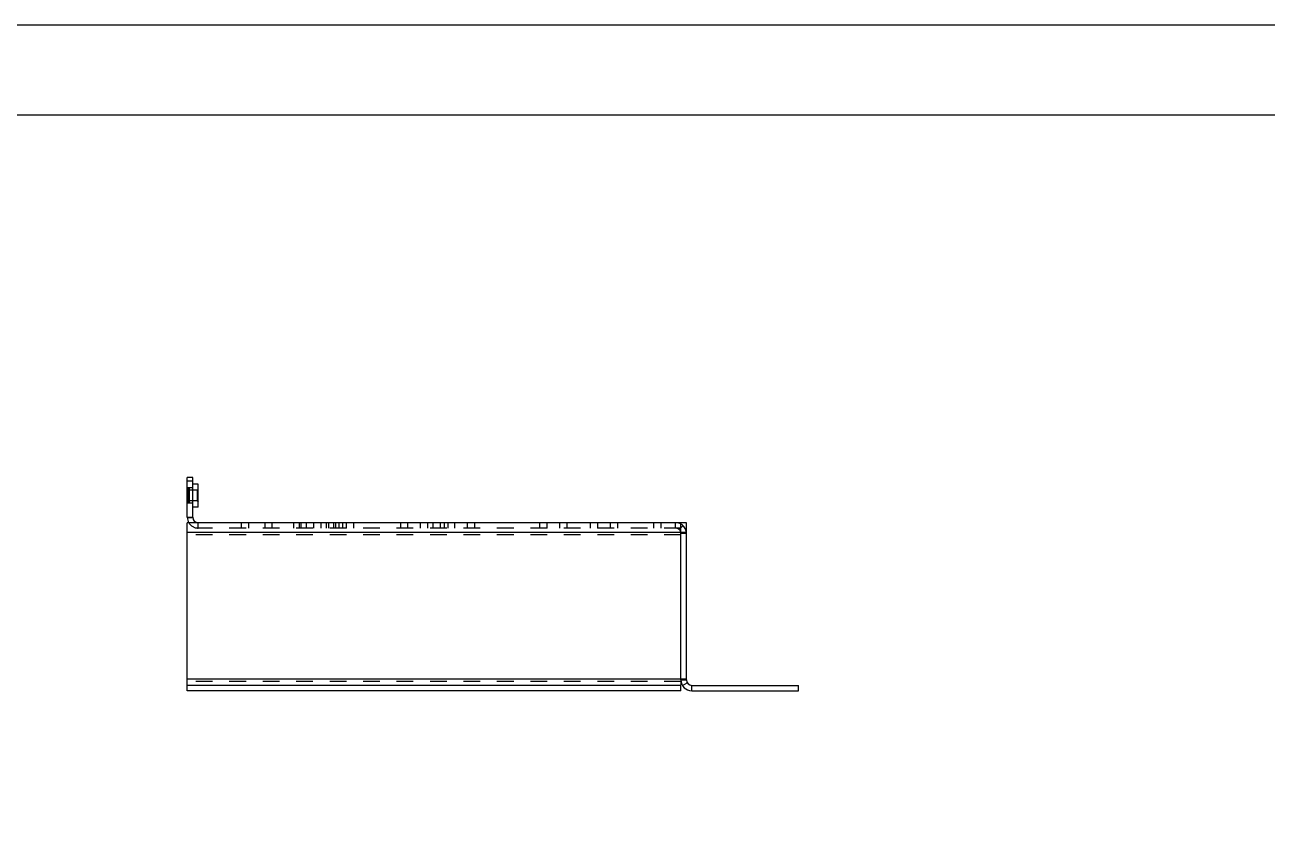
# Model space of a CAD drawing. Header units: millimetres. Extents: x -177 to 18421, y -5017 to 3255.
# Drawn here: x 9625.2 to 9968.7, y -3975.3 to -3753.2 of the extents above; entities that cross this region are included whole.
import ezdxf

# ---------------------------------------------------------------- set-up
doc = ezdxf.new("R2010")
doc.units = ezdxf.units.MM
doc.header["$LTSCALE"] = 46.255
doc.linetypes.add('HIDDEN', pattern=[0.2, 0.1, -0.1])
doc.layers.get('0').update_dxf_attribs({"linetype": 'CONTINUOUS'})
doc.layers.add('02___PRT_ALL_AXES', color=7, linetype='CONTINUOUS')
doc.layers.add('DEFAULT_2', color=8, linetype='HIDDEN')

msp = doc.modelspace()

# ---------------------------------------------------------------- linework, layer by layer
at = {"color": 7, "linetype": 'Continuous'}
for p, q in [((9342.826, -3753.222), (10531.826, -3753.222)), ((9671.593, -3878.367), (9670.093, -3878.367)), ((9671.593, -3879.367), (9670.093, -3879.367)), ((9671.593, -3889.367), (9671.593, -3878.367)), ((9670.093, -3889.367), (9671.593, -3889.367)), ((9808.093, -3890.867), (9670.093, -3890.867)), ((9670.093, -3937.367), (9670.093, -3890.867)), ((9670.098, -3889.54), (9671.596, -3889.453)), ((9808.093, -3934.367), (9808.093, -3890.867)), ((9670.093, -3893.467), (9808.093, -3893.467)), ((9670.093, -3934.017), (9808.093, -3934.017)), ((9806.593, -3935.867), (9670.093, -3935.867)), ((9806.593, -3934.367), (9808.093, -3934.367)), ((9806.593, -3934.367), (9806.593, -3935.741)), ((9806.593, -3937.367), (9806.593, -3935.867)), ((9806.995, -3935.867), (9808.294, -3935.117)), ((9809.593, -3935.867), (9839.093, -3935.867)), ((9809.593, -3937.367), (9809.593, -3935.867)), ((9839.093, -3937.367), (9839.093, -3935.867))]:
    msp.add_line(p, q, dxfattribs=at)
at = {"color": 3, "linetype": 'Continuous'}
for p, q in [((9670.093, -3889.367), (9670.093, -3878.367)), ((9806.593, -3934.367), (9806.593, -3890.867)), ((9806.593, -3937.367), (9670.093, -3937.367)), ((9809.593, -3937.367), (9839.093, -3937.367))]:
    msp.add_line(p, q, dxfattribs=at)
at = {"color": 7, "linetype": 'Continuous'}
msp.add_lwpolyline([(9367.826, -4569.222), (10506.826, -4569.222), (10506.826, -3778.222), (9367.826, -3778.222)], close=True, dxfattribs=at)
at = {"color": 3, "linetype": 'Continuous'}
for centre, end in [((9673.093, -3889.367), 210.24542), ((9809.593, -3934.367), 270)]:
    msp.add_arc(centre, 3, 180, end, dxfattribs=at)
at = {"color": 7, "linetype": 'Continuous'}
for centre in [(9673.093, -3889.367), (9809.593, -3934.367)]:
    msp.add_arc(centre, 1.5, 180, 270, dxfattribs=at)
at = {"layer": '02___PRT_ALL_AXES', "color": 8, "linetype": 'HIDDEN'}
for p, q in [((9671.593, -3881.267), (9670.093, -3881.267)), ((9670.093, -3881.267), (9670.093, -3885.467)), ((9670.353, -3881.257), (9670.223, -3881.257)), ((9670.223, -3885.477), (9670.223, -3881.257)), ((9670.353, -3881.257), (9670.743, -3881.457)), ((9670.353, -3885.477), (9670.353, -3881.257)), ((9671.593, -3881.257), (9670.743, -3881.257)), ((9670.743, -3885.477), (9670.743, -3881.257)), ((9671.593, -3886.542), (9671.593, -3880.192)), ((9672.793, -3881.867), (9670.223, -3881.867)), ((9671.593, -3885.467), (9670.093, -3885.467)), ((9672.793, -3884.867), (9670.223, -3884.867)), ((9670.353, -3885.477), (9670.223, -3885.477)), ((9670.743, -3885.277), (9670.353, -3885.477)), ((9671.593, -3885.477), (9670.743, -3885.477))]:
    msp.add_line(p, q, dxfattribs=at)
at = {"layer": '02___PRT_ALL_AXES', "color": 7, "linetype": 'Continuous'}
for p, q in [((9673.093, -3880.192), (9671.593, -3880.192)), ((9673.093, -3886.542), (9673.093, -3880.192)), ((9673.093, -3886.542), (9671.593, -3886.542))]:
    msp.add_line(p, q, dxfattribs=at)
at = {"layer": 'DEFAULT_2', "color": 8, "linetype": 'HIDDEN'}
for p, q in [((9672.793, -3881.867), (9670.223, -3881.867)), ((9672.793, -3881.867), (9673.093, -3881.567)), ((9672.793, -3881.867), (9672.793, -3884.867)), ((9673.093, -3884.034), (9673.043, -3884.034)), ((9673.043, -3884.034), (9673.043, -3886.53)), ((9673.093, -3884.049), (9673.043, -3884.049)), ((9673.093, -3884.054), (9673.043, -3884.054)), ((9673.093, -3884.07), (9673.043, -3884.07)), ((9673.093, -3884.08), (9673.043, -3884.08)), ((9673.093, -3884.113), (9673.043, -3884.113)), ((9673.093, -3884.123), (9673.043, -3884.123)), ((9673.093, -3884.124), (9673.043, -3884.124)), ((9673.093, -3884.14), (9673.043, -3884.14)), ((9673.093, -3884.141), (9673.043, -3884.141)), ((9673.093, -3884.142), (9673.043, -3884.142)), ((9673.093, -3884.16), (9673.043, -3884.16)), ((9673.093, -3884.188), (9673.043, -3884.188)), ((9673.093, -3884.192), (9673.043, -3884.192)), ((9673.093, -3884.195), (9673.043, -3884.195)), ((9673.093, -3884.239), (9673.043, -3884.239)), ((9673.093, -3884.277), (9673.043, -3884.277)), ((9673.093, -3884.3), (9673.043, -3884.3)), ((9673.093, -3884.305), (9673.043, -3884.305)), ((9673.093, -3884.336), (9673.043, -3884.336)), ((9673.093, -3884.339), (9673.043, -3884.339)), ((9673.093, -3884.355), (9673.043, -3884.355)), ((9673.093, -3884.402), (9673.043, -3884.402)), ((9673.093, -3884.417), (9673.043, -3884.417)), ((9673.093, -3884.46), (9673.043, -3884.46)), ((9673.093, -3884.624), (9673.043, -3884.624)), ((9673.093, -3884.717), (9673.043, -3884.717)), ((9673.093, -3886.519), (9673.093, -3881.567)), ((9672.793, -3884.867), (9670.223, -3884.867)), ((9672.793, -3884.867), (9673.093, -3885.167)), ((9673.093, -3884.749), (9673.043, -3884.749)), ((9673.093, -3884.754), (9673.043, -3884.754)), ((9673.093, -3884.801), (9673.043, -3884.801)), ((9673.093, -3884.805), (9673.043, -3884.805)), ((9673.093, -3884.808), (9673.043, -3884.808)), ((9673.093, -3884.824), (9673.043, -3884.824)), ((9673.093, -3884.857), (9673.043, -3884.857)), ((9673.093, -3884.873), (9673.043, -3884.873)), ((9673.093, -3884.875), (9673.043, -3884.875)), ((9673.093, -3884.891), (9673.043, -3884.891)), ((9673.093, -3884.893), (9673.043, -3884.893)), ((9673.093, -3884.898), (9673.043, -3884.898)), ((9673.093, -3884.903), (9673.043, -3884.903)), ((9673.093, -3884.919), (9673.043, -3884.919)), ((9673.093, -3884.921), (9673.043, -3884.921)), ((9673.093, -3884.948), (9673.043, -3884.948)), ((9673.093, -3884.953), (9673.043, -3884.953)), ((9673.093, -3884.954), (9673.043, -3884.954)), ((9673.093, -3884.958), (9673.043, -3884.958)), ((9673.093, -3884.971), (9673.043, -3884.971)), ((9673.093, -3885.017), (9673.043, -3885.017)), ((9673.093, -3885.019), (9673.043, -3885.019)), ((9673.093, -3885.025), (9673.043, -3885.025)), ((9673.093, -3885.033), (9673.043, -3885.033)), ((9673.093, -3885.072), (9673.043, -3885.072)), ((9673.093, -3885.074), (9673.043, -3885.074)), ((9673.093, -3885.097), (9673.043, -3885.097)), ((9673.093, -3885.101), (9673.043, -3885.101)), ((9673.093, -3885.113), (9673.043, -3885.113)), ((9673.093, -3885.114), (9673.043, -3885.114)), ((9673.093, -3885.123), (9673.043, -3885.123)), ((9673.093, -3885.136), (9673.043, -3885.136)), ((9673.093, -3885.156), (9673.043, -3885.156)), ((9673.093, -3885.158), (9673.043, -3885.158)), ((9673.093, -3885.172), (9673.043, -3885.172)), ((9673.093, -3885.175), (9673.043, -3885.175)), ((9673.093, -3885.177), (9673.043, -3885.177)), ((9673.093, -3885.181), (9673.043, -3885.181)), ((9673.093, -3885.192), (9673.043, -3885.192)), ((9673.093, -3885.215), (9673.043, -3885.215)), ((9673.093, -3885.218), (9673.043, -3885.218)), ((9673.093, -3885.231), (9673.043, -3885.231)), ((9673.093, -3885.251), (9673.043, -3885.251)), ((9673.093, -3885.276), (9673.043, -3885.276)), ((9673.093, -3885.284), (9673.043, -3885.284)), ((9673.093, -3885.315), (9673.043, -3885.315)), ((9673.093, -3885.323), (9673.043, -3885.323)), ((9673.093, -3885.345), (9673.043, -3885.345)), ((9673.093, -3885.346), (9673.043, -3885.346)), ((9673.093, -3885.362), (9673.043, -3885.362)), ((9673.093, -3885.395), (9673.043, -3885.395)), ((9673.093, -3885.401), (9673.043, -3885.401)), ((9673.093, -3885.403), (9673.043, -3885.403)), ((9673.093, -3885.455), (9673.043, -3885.455)), ((9673.093, -3885.468), (9673.043, -3885.468)), ((9673.093, -3885.509), (9673.043, -3885.509)), ((9673.093, -3885.512), (9673.043, -3885.512)), ((9673.093, -3885.518), (9673.043, -3885.518)), ((9673.093, -3885.526), (9673.043, -3885.526)), ((9673.093, -3885.532), (9673.043, -3885.532)), ((9673.093, -3885.533), (9673.043, -3885.533)), ((9673.093, -3885.54), (9673.043, -3885.54)), ((9673.093, -3885.541), (9673.043, -3885.541)), ((9673.093, -3885.543), (9673.043, -3885.543)), ((9673.093, -3885.548), (9673.043, -3885.548)), ((9673.093, -3885.557), (9673.043, -3885.557)), ((9673.093, -3885.559), (9673.043, -3885.559)), ((9673.093, -3885.592), (9673.043, -3885.592)), ((9673.093, -3885.599), (9673.043, -3885.599)), ((9673.093, -3885.607), (9673.043, -3885.607)), ((9673.093, -3885.613), (9673.043, -3885.613)), ((9673.093, -3885.618), (9673.043, -3885.618)), ((9673.093, -3885.62), (9673.043, -3885.62)), ((9673.093, -3885.652), (9673.043, -3885.652)), ((9673.093, -3885.66), (9673.043, -3885.66)), ((9673.093, -3885.669), (9673.043, -3885.669)), ((9673.093, -3885.68), (9673.043, -3885.68)), ((9673.093, -3885.685), (9673.043, -3885.685)), ((9673.093, -3885.697), (9673.043, -3885.697)), ((9673.093, -3885.709), (9673.043, -3885.709)), ((9673.093, -3885.731), (9673.043, -3885.731)), ((9673.093, -3885.742), (9673.043, -3885.742)), ((9673.093, -3885.75), (9673.043, -3885.75)), ((9673.093, -3885.783), (9673.043, -3885.783)), ((9673.093, -3885.796), (9673.043, -3885.796)), ((9673.093, -3885.839), (9673.043, -3885.839)), ((9673.093, -3885.868), (9673.043, -3885.868)), ((9673.093, -3885.901), (9673.043, -3885.901)), ((9673.093, -3885.919), (9673.043, -3885.919)), ((9673.093, -3885.939), (9673.043, -3885.939)), ((9673.093, -3885.948), (9673.043, -3885.948)), ((9673.093, -3885.951), (9673.043, -3885.951)), ((9673.093, -3885.955), (9673.043, -3885.955)), ((9673.093, -3885.956), (9673.043, -3885.956)), ((9673.093, -3885.963), (9673.043, -3885.963)), ((9673.093, -3885.978), (9673.043, -3885.978)), ((9673.093, -3885.998), (9673.043, -3885.998)), ((9673.093, -3886), (9673.043, -3886)), ((9673.093, -3886.019), (9673.043, -3886.019)), ((9673.093, -3886.025), (9673.043, -3886.025)), ((9673.093, -3886.03), (9673.043, -3886.03)), ((9673.093, -3886.067), (9673.043, -3886.067)), ((9673.093, -3886.075), (9673.043, -3886.075)), ((9673.093, -3886.078), (9673.043, -3886.078)), ((9673.093, -3886.079), (9673.043, -3886.079)), ((9673.093, -3886.083), (9673.043, -3886.083)), ((9673.093, -3886.091), (9673.043, -3886.091)), ((9673.093, -3886.092), (9673.043, -3886.092)), ((9673.093, -3886.129), (9673.043, -3886.129)), ((9673.093, -3886.142), (9673.043, -3886.142)), ((9673.093, -3886.161), (9673.043, -3886.161)), ((9673.093, -3886.19), (9673.043, -3886.19)), ((9673.093, -3886.223), (9673.043, -3886.223)), ((9673.093, -3886.254), (9673.043, -3886.254)), ((9673.093, -3886.255), (9673.043, -3886.255)), ((9673.093, -3886.266), (9673.043, -3886.266)), ((9673.093, -3886.267), (9673.043, -3886.267)), ((9673.093, -3886.274), (9673.043, -3886.274)), ((9673.093, -3886.32), (9673.043, -3886.32)), ((9673.093, -3886.328), (9673.043, -3886.328)), ((9673.093, -3886.354), (9673.043, -3886.354)), ((9673.093, -3886.357), (9673.043, -3886.357)), ((9673.093, -3886.366), (9673.043, -3886.366)), ((9673.093, -3886.387), (9673.043, -3886.387)), ((9673.093, -3886.392), (9673.043, -3886.392)), ((9673.093, -3886.403), (9673.043, -3886.403)), ((9673.093, -3886.444), (9673.043, -3886.444)), ((9673.093, -3886.459), (9673.043, -3886.459)), ((9673.093, -3886.492), (9673.043, -3886.492)), ((9673.093, -3886.516), (9673.043, -3886.516)), ((9673.093, -3886.519), (9673.043, -3886.519)), ((9673.093, -3886.53), (9673.043, -3886.53)), ((9673.093, -3892.367), (9673.093, -3890.867)), ((9685.093, -3892.367), (9685.093, -3890.867)), ((9687.093, -3892.367), (9687.093, -3890.867)), ((9691.593, -3892.367), (9691.593, -3890.867)), ((9693.593, -3892.367), (9693.593, -3890.867)), ((9699.593, -3892.367), (9699.593, -3890.867)), ((9701.093, -3892.367), (9701.093, -3890.867)), ((9701.593, -3892.367), (9701.593, -3890.867)), ((9703.093, -3892.367), (9703.093, -3890.867)), ((9705.093, -3892.367), (9705.093, -3890.867)), ((9707.093, -3892.367), (9707.093, -3890.867)), ((9708.593, -3892.367), (9708.593, -3890.867)), ((9709.093, -3890.867), (9709.093, -3892.367)), ((9710.593, -3892.367), (9710.593, -3890.867)), ((9711.093, -3890.867), (9711.093, -3892.367)), ((9712.093, -3892.367), (9712.093, -3890.867)), ((9713.093, -3892.367), (9713.093, -3890.867)), ((9714.093, -3892.367), (9714.093, -3890.867)), ((9716.093, -3892.367), (9716.093, -3890.867)), ((9729.093, -3892.367), (9729.093, -3890.867)), ((9731.093, -3892.367), (9731.093, -3890.867)), ((9734.593, -3892.367), (9734.593, -3890.867)), ((9736.593, -3892.367), (9736.593, -3890.867)), ((9738.093, -3892.367), (9738.093, -3890.867)), ((9740.093, -3892.367), (9740.093, -3890.867)), ((9741.093, -3890.867), (9741.093, -3892.367)), ((9742.093, -3890.867), (9742.093, -3892.367)), ((9744.093, -3892.367), (9744.093, -3890.867)), ((9747.593, -3892.367), (9747.593, -3890.867)), ((9749.593, -3892.367), (9749.593, -3890.867)), ((9767.593, -3892.367), (9767.593, -3890.867)), ((9769.593, -3892.367), (9769.593, -3890.867)), ((9773.093, -3892.367), (9773.093, -3890.867)), ((9775.093, -3892.367), (9775.093, -3890.867)), ((9781.593, -3892.367), (9781.593, -3890.867)), ((9783.593, -3892.367), (9783.593, -3890.867)), ((9787.093, -3892.367), (9787.093, -3890.867)), ((9789.093, -3892.367), (9789.093, -3890.867)), ((9799.093, -3892.367), (9799.093, -3890.867)), ((9801.093, -3892.367), (9801.093, -3890.867)), ((9805.093, -3892.367), (9805.093, -3890.867)), ((9806.593, -3892.367), (9670.093, -3892.367)), ((9806.593, -3894.217), (9670.093, -3894.217)), ((9807.156, -3891.688), (9806.125, -3892.778)), ((9808.093, -3893.867), (9806.593, -3893.867)), ((9806.593, -3934.767), (9670.093, -3934.767)), ((9806.593, -3935.867), (9806.593, -3935.741))]:
    msp.add_line(p, q, dxfattribs=at)
for centre, radius, start, end in [((9673.093, -3889.367), 3, 210.24542, 270), ((9805.093, -3893.867), 3, 0, 90), ((9805.093, -3893.867), 1.5, 0, 90)]:
    msp.add_arc(centre, radius, start, end, dxfattribs=at)

doc.saveas('drawing.dxf')
